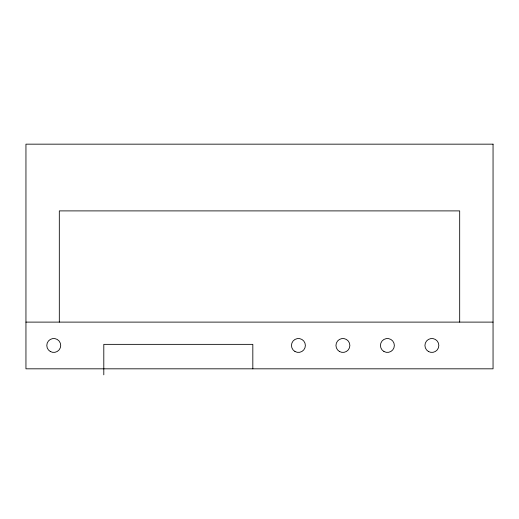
<?xml version="1.0" encoding="UTF-8"?>
<svg xmlns="http://www.w3.org/2000/svg" width="519" height="519" viewBox="0 0 519 519"><rect width="100%" height="100%" fill="white"/><g stroke="black" fill="none" stroke-linecap="round" stroke-linejoin="round"><path stroke-width="0.78" d="M25.95 322.111L493.05 322.111M459.685 322.111L459.685 210.896L59.315 210.896L59.315 322.111M252.824 368.821L252.824 344.356L103.8 344.356L103.8 374.835M493.05 144.165L25.95 144.165L25.95 368.821L493.05 368.821L493.05 144.165M428.409 351.486A6.948 6.948 0 0 0 438.834 345.466A6.948 6.948 0 0 0 428.409 339.445A6.948 6.948 0 0 0 428.409 351.486M50.278 351.486A6.948 6.948 0 0 0 60.704 345.466A6.948 6.948 0 0 0 50.278 339.445A6.948 6.948 0 0 0 50.278 351.486M339.432 351.486A6.948 6.948 0 0 0 349.864 345.466A6.948 6.948 0 0 0 339.432 339.445A6.948 6.948 0 0 0 339.432 351.486M294.948 351.486A6.948 6.948 0 0 0 305.373 345.466A6.948 6.948 0 0 0 294.948 339.445A6.948 6.948 0 0 0 294.948 351.486M383.924 351.486A6.948 6.948 0 0 0 394.349 345.466A6.948 6.948 0 0 0 383.924 339.445A6.948 6.948 0 0 0 383.924 351.486"/></g></svg>
